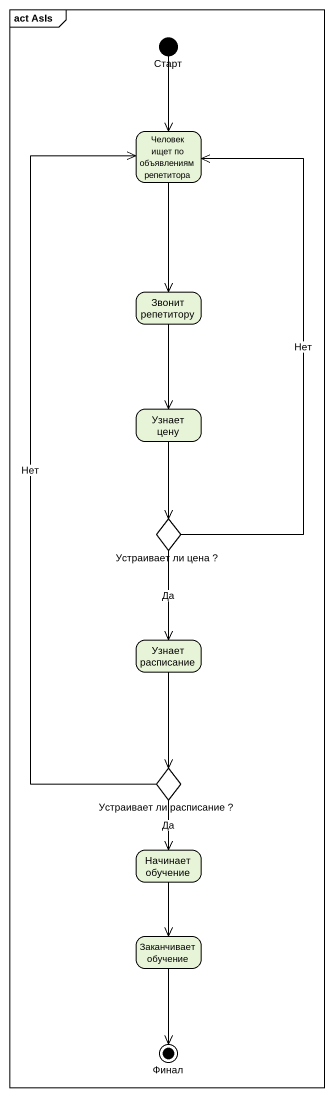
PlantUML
@startuml
mainframe act AsIs
hide empty description
state Старт <<start>>
state "Человек ищет по объявлениям репетитора" as Человек_ищет_по_объявлениям
state "Звонит репетитору" as Звонит_репетитору
state "Узнает цену" as Узнает_цену
state "Устраивает ли цена ?" as Устраивает_ли_цена <<choice>>
state "Узнает расписание" as Узнает_расписание
state "Устраивает ли расписание ?" as Устраивает_ли_расписание <<choice>>
state "Начинает обучение" as Начинает_обучение
state "Заканчивает обучение" as Заканчивает_обучение
state Финал <<end>>
Старт --> Человек_ищет_по_объявлениям
Человек_ищет_по_объявлениям --> Звонит_репетитору
Звонит_репетитору --> Узнает_цену
Узнает_цену --> Устраивает_ли_цена
Устраивает_ли_цена -up-> Человек_ищет_по_объявлениям : Нет
Устраивает_ли_цена --> Узнает_расписание : Да
Узнает_расписание --> Устраивает_ли_расписание
Устраивает_ли_расписание -up-> Человек_ищет_по_объявлениям : Нет
Устраивает_ли_расписание --> Начинает_обучение : Да
Начинает_обучение --> Заканчивает_обучение
Заканчивает_обучение --> Финал
@enduml
